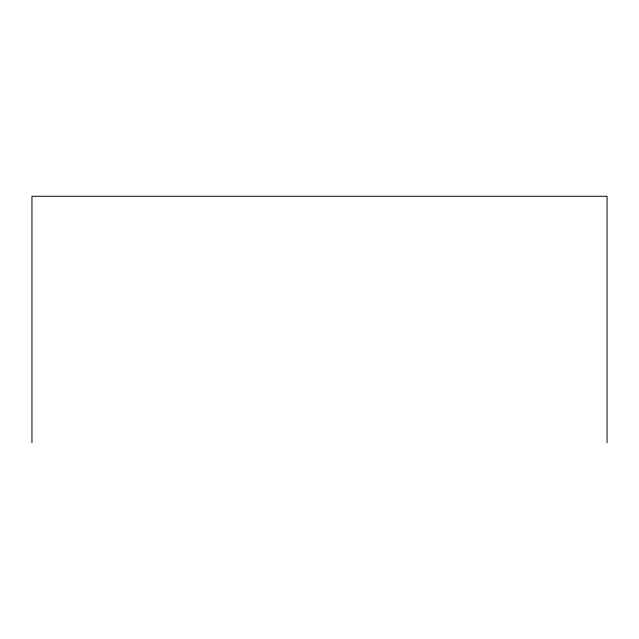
<?xml version="1.0" encoding="UTF-8"?>
<svg xmlns="http://www.w3.org/2000/svg" width="639" height="639" viewBox="0 0 639 639"><rect width="100%" height="100%" fill="white"/><g stroke="black" fill="none" stroke-linecap="round" stroke-linejoin="round"><path stroke-width="0.96" d="M607.05 442.715L607.05 196.285L31.95 196.285L31.95 442.715"/></g></svg>
